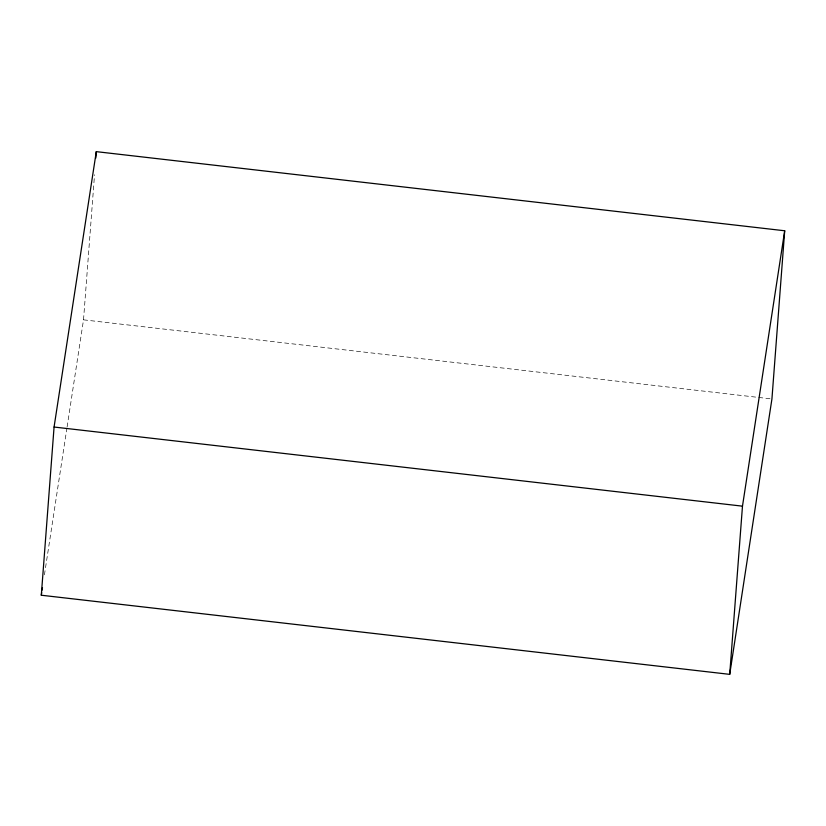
<?xml version="1.0" encoding="UTF-8"?>
<svg xmlns="http://www.w3.org/2000/svg" width="826" height="826" viewBox="0 0 826 826"><rect width="100%" height="100%" fill="white"/><g stroke="black" fill="none" stroke-linecap="round" stroke-linejoin="round"><path stroke-width="0.62" stroke-dasharray="4.13 3.1" d="M67.102 426.939L83.519 319.838L94.536 174.761M44.428 574.824L66.906 428.209M83.519 319.838L770.648 398.824"/><path stroke-width="1.24" d="M41.3 595.226L54.072 427.032L96.291 151.643L784.7 230.774L771.928 398.968L729.709 674.357L41.3 595.226L41.692 592.676M95.806 158.065L96.291 151.643M729.709 674.357L742.481 506.162L784.7 230.774M42.085 590.125L42.477 587.575M54.072 427.032L742.481 506.162"/></g></svg>
